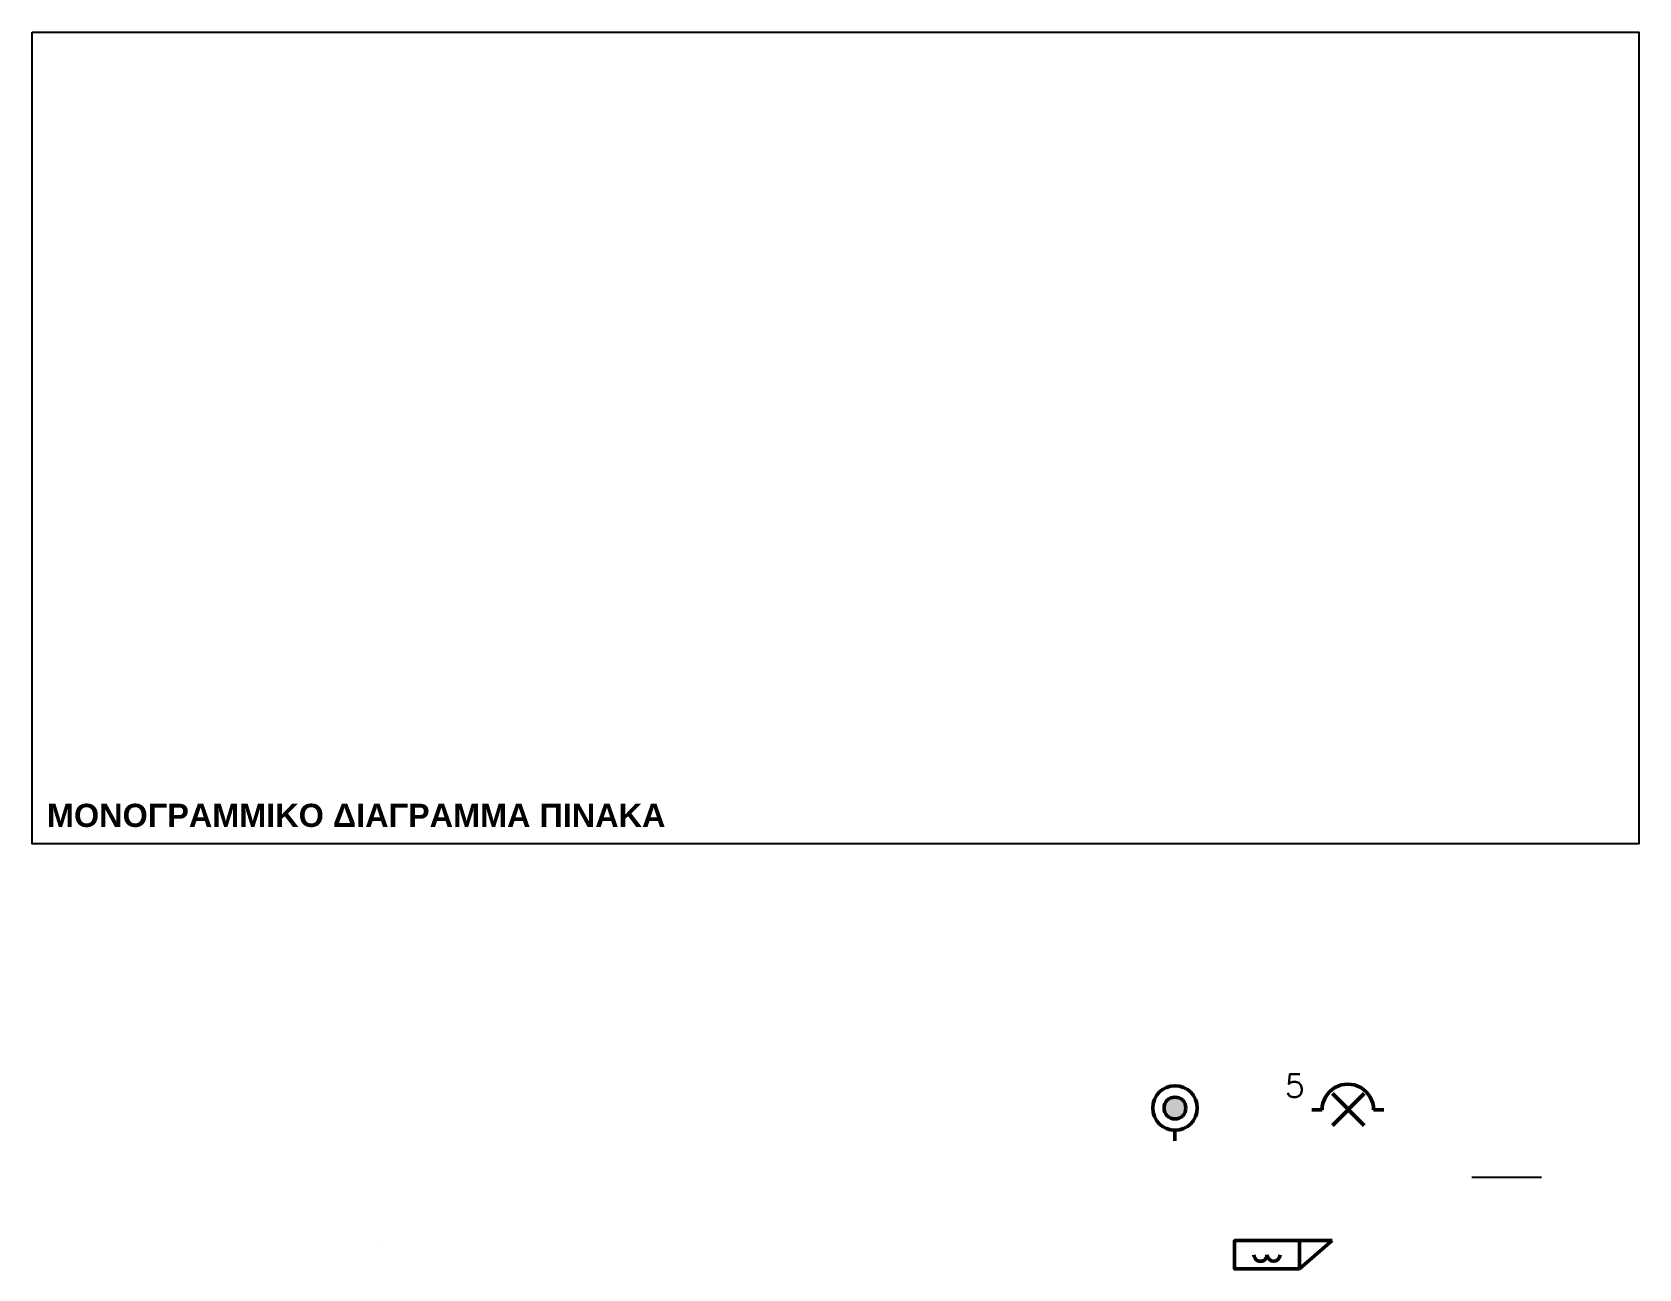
# Model space of a CAD drawing. Header units: metres. Extents: x -82.3 to -56.2, y 15.4 to 27.6.
# Drawn here: x -64.43 to -57.5, y 20.9 to 26.23 of the extents above; entities that cross this region are included whole.
import ezdxf

# ---------------------------------------------------------------- set-up
doc = ezdxf.new("R2010")
doc.units = ezdxf.units.M
doc.header["$LTSCALE"] = 0.1
doc.layers.add('00-03-dim', color=7, linetype='Continuous')
doc.layers.add('00-03-wall', color=255, linetype='Continuous')
doc.layers.add('Electrical', color=255, linetype='Continuous', lineweight=50)
doc.styles.add('Romans', font='Romans.shx')

msp = doc.modelspace()

# ---------------------------------------------------------------- hatches: boundary and pattern name
at = {"layer": 'Electrical', "ltscale": 2}
h = msp.add_hatch(color=256, dxfattribs=at)
h.dxf.hatch_style = 1
edge = h.paths.add_edge_path()
edge.add_arc((-59.4997131070127, 21.58880817372496), 0.04693994023156641, 0, 360)

# ---------------------------------------------------------------- linework, layer by layer
at = {"layer": '00-03-dim', "ltscale": 0.3}
msp.add_lwpolyline([(-64.42645054473506, 26.22643028299893), (-57.49997369334078, 26.22643028299893), (-57.49997369334078, 22.72720606080983), (-64.42645054473506, 22.72720606080983)], close=True, dxfattribs=at)
at = {"layer": '00-03-wall', "ltscale": 0.3}
for p, q in [((-58.21973841900517, 21.29077601372826), (-57.91973841900517, 21.29077601372825)), ((-62.91973841900518, 20.98986621726027, -7.960000000000001), (-62.91973841900518, 20.98986621726027, -7.960000000000001))]:
    msp.add_line(p, q, dxfattribs=at)
at = {"layer": 'Electrical'}
for p, q in [((-58.82132782460808, 21.65114041920436, -7.960000000000001), (-58.68414649137769, 21.51395913132525, -7.960000000000001)), ((-58.68414651405332, 21.65114044188, -7.960000000000001), (-58.82132780193244, 21.51395910864961, -7.960000000000001)), ((-58.86578368531347, 21.58064287366298, -7.960000000000001), (-58.91023955201938, 21.58064286631456, -7.960000000000001)), ((-58.64350439587308, 21.58064291040505, -7.960000000000001), (-58.59904848507669, 21.58064291775347, -7.960000000000001)), ((-59.49971310701271, 21.44744679329208, -7.96), (-59.4997131070127, 21.49301237733401, -7.960000000000001))]:
    msp.add_line(p, q, dxfattribs=at)
at = {"layer": 'Electrical', "linetype": 'Continuous'}
msp.add_line((-58.82192881320032, 21.01750983270279, -7.960000000000001), (-58.96227140807888, 21.01750983270279, -7.960000000000001), dxfattribs=at)
at = {"layer": 'Electrical', "ltscale": 0.3}
msp.add_line((-58.96227140807888, 20.89543726692762, -7.960000000000001), (-58.82192881320032, 21.01750983270279, -7.960000000000001), dxfattribs=at)
at = {"layer": 'Electrical', "linetype": 'Continuous', "elevation": -7.960000000000001}
msp.add_lwpolyline([(-58.96227140807888, 20.89543726692762), (-59.24295659783601, 20.89543726692762), (-59.24295659783601, 21.01750983270279), (-58.96227140807888, 21.01750983270279)], close=True, dxfattribs=at)
at = {"layer": 'Electrical'}
for radius in [0.09579579639095187, 0.04693994023156641]:
    msp.add_circle((-59.4997131070127, 21.58880817372496, -7.960000000000001), radius, dxfattribs=at)
msp.add_arc((-58.75464404059328, 21.58064291407925, -7.960000000000001), 0.1111396447200897, 359.9999981058497, 180.0000208357752, dxfattribs=at)
at = {"layer": 'Electrical', "linetype": 'Continuous'}
for centre, start, end in [((-59.13121886387533, 20.95614302072636, -7.960000000000001), 179.3239893193856, 0.6760106806144073), ((-59.07459911838707, 20.9564735498152, -7.960000000000001), 180, 0)]:
    msp.add_arc(centre, 0.02801488457036911, start, end, dxfattribs=at)

# ---------------------------------------------------------------- texts
at = {"layer": '00-03-dim', "ltscale": 0.3, "insert": (-61.69637218406574, 22.79889756197703), "char_height": 0.1, "attachment_point": 9, "style": 'Romans'}
msp.add_mtext_dynamic_manual_height_columns('{\\fArial|b1|i0|c161|p34;ΜΟΝΟΓΡΑΜΜΙΚΟ ΔΙΑΓΡΑΜΜΑ ΠΙΝΑΚΑ}', width=3.008349107917553, gutter_width=0.5, heights=[0], dxfattribs=at)
at = {"layer": 'Electrical', "ltscale": 0.3, "insert": (-58.94021084850927, 21.63490204214543), "char_height": 0.1, "attachment_point": 9, "style": 'Romans'}
msp.add_mtext_dynamic_manual_height_columns('5', width=0.238853214842436, gutter_width=0.5, heights=[0], dxfattribs=at)

doc.saveas('drawing.dxf')
